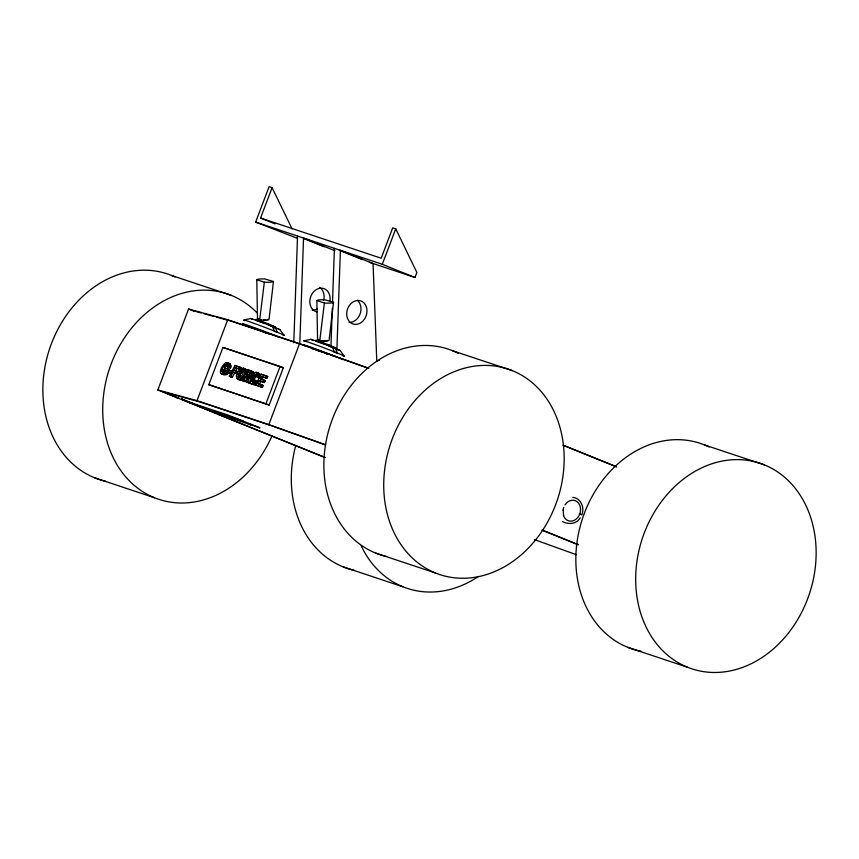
<?xml version="1.0" encoding="UTF-8"?>
<svg xmlns="http://www.w3.org/2000/svg" width="859" height="859" viewBox="0 0 859 859"><rect width="100%" height="100%" fill="white"/><g stroke="black" fill="none" stroke-linecap="round" stroke-linejoin="round"><path stroke-width="1.29" d="M259.976 377.81L258.344 377.144C257.356 360.157 242.41 393.744 256.444 381.106L258.076 381.772L255.198 380.301L253.888 381.804L252.245 381.707C251.59 379.034 253.555 374.953 256.411 374.653L256.959 376.929L259.976 377.81L260.202 374.889L258.344 373.236M238.126 376.339L240.391 371.024L242.098 369.928L243.129 370.369C243.999 373.085 241.776 377.133 238.931 377.477C236.322 375.179 242.485 378.422 238.222 376.747M239.768 376.994L240.928 373.171L243.731 370.583L242.098 369.928M563.182 510.171L563.601 515.518M293.789 342.709L297.547 236.042M299.812 343.364L303.528 238.04L334.978 250.753M330.93 346.993L332.293 308.327M332.487 302.991L334.409 248.326M336.911 348.979L340.4 250.323L373.053 263.53L376.8 361.403M265.163 332.648L265.27 332.272A4.907 0.923 2.9 0 1 264.121 332.326M244.944 371.743C244.815 363.282 234.99 372.194 236.526 377.155C238.63 383.146 245.234 375.415 244.944 371.743L246.576 372.398L246.372 373.354L244.74 372.699M246.576 372.398L246.071 369.445L243.204 368.844M227.377 363.486C230.051 362.444 231.554 365.751 230.566 367.899L228.934 367.233C229.106 352.448 212.216 377.616 225.552 373.644L227.979 369.037L229.611 369.692L227.184 374.299L224.65 374.889L221.643 373.815M230.566 367.899L227.571 367.061L226.819 364.656C223.92 364.527 220.559 370.014 222.964 372.151L224.929 372.001L225.756 370.401L224.07 369.842L225.015 368.049L229.611 369.692M229.203 367.716L229.299 366.814M248.305 382.663L249.776 383.157L250.162 379.098L250.066 377.896L248.434 377.23L248.144 382.491L246.673 382.008L247.167 377.81L245.91 376.532L243.58 380.977L242.217 380.516L247.854 369.778L253.512 372.076L253.437 375.061L251.805 374.406L252.192 372.613L251.451 371.056M222.384 371.764C225.144 373.729 223.544 365.376 227.764 365.247L226.132 364.592M252.707 382.062L254.339 382.717L253.663 381.664L254.071 379.463L256.046 376.145L257.453 375.276L255.81 374.621M259.708 319.773L264.325 282.203L256.787 279.69L257.517 319.043L260.567 319.924A5.884 1.106 2.9 0 0 269.05 319.28L273.463 281.494L264.572 278.907A8.826 1.664 2.9 0 0 257.228 279.465L256.787 279.69M319.773 340.615L324.391 303.034L316.853 300.521L317.583 339.874L320.632 340.765A5.884 1.106 2.9 0 0 329.115 340.11L333.528 302.325L324.638 299.737A8.826 1.664 2.9 0 0 317.293 300.296L316.853 300.521M264.937 332.293L268.416 333.399M325.228 353.478L325.121 352.856M258.591 377.584L258.752 376.693M581.79 514.788C584.861 507.776 580.995 498.145 572.824 497.372M324.219 457.235L157.831 389.954L188.583 309.015L227.742 319.741L299.566 343.664L368.801 368.275M297.193 238.254L255.649 222.084L269.103 186.671L272.099 187.67L292.081 228.881M275.073 223.898L260.567 218.025L272.099 187.67M157.831 389.954L197.001 400.681L227.742 319.741M208.801 384.682L222.953 347.433L280.066 366.471L283.341 367.792L269.189 405.029L208.801 384.682L269.189 405.029M265.925 403.709L280.066 366.471M197.001 400.681L268.824 424.614L299.566 343.664M255.649 222.084L382.287 264.282L395.741 228.87L392.724 227.86L381.192 258.215L260.567 218.025M369.456 262.328L414.951 277.489L416.873 272.432L395.741 228.87M248.434 377.23L250.409 376.586L251.805 374.406M246.758 374.911L248.272 372.033C252.621 371.883 249.464 377.348 246.758 374.911L249.121 375.812M248.391 375.576L249.905 372.688L251.408 373.193M227.356 372.215L228.43 370.186L232.574 371.679L230.942 371.024L229.879 373.053L227.356 372.215L228.988 372.87M229.31 376.221L230.684 376.671L233.079 372.108L234.711 372.763L232.317 377.337L229.31 376.221L234.958 365.483L241.229 367.684L240.284 369.477L235.377 367.727L234.024 370.304L235.656 370.97L237.009 368.393L235.377 367.727M237.224 371.378L236.289 373.171L237.922 373.837L233.079 372.108M242.217 380.516L245.212 381.632L247.542 377.187M262.822 381.847L263.767 380.054L265.399 380.72L264.454 382.513L259.397 380.709L257.818 383.608L263.305 385.551L262.36 387.345L255.553 384.961L261.19 374.223L267.74 376.521L266.795 378.314L261.619 376.478L260.331 378.916L261.963 379.571L263.251 377.133L261.619 376.478M266.107 375.866L265.163 377.659L266.795 378.314M239.597 367.029L238.652 368.822L240.284 369.477M255.553 384.961L260.728 386.69L261.673 384.896M257.818 383.608L259.45 384.274L261.029 381.364L264.454 382.513M256.186 381.868L256.841 380.966M236.977 378.551L239.682 380.011L241.347 380L244.235 377.649L242.603 376.994M580.276 517.805C576.636 524.173 568.497 524.806 562.516 521.574M250.066 377.896L252.041 377.251L250.409 376.586M252.245 383.415L254.06 384.735L256.358 383.823L254.726 383.168M273.463 281.494L273.022 281.72A8.826 1.664 2.9 0 1 265.678 282.278L264.325 282.203M333.528 302.325L333.088 302.551A8.826 1.664 2.9 0 1 325.744 303.12L324.391 303.034M243.784 320.053L250.871 318.464L265.388 323.714M303.85 340.883L310.937 339.305L318.807 341.925L332.519 347.133L334.376 351.889M325.013 353.135L325.336 353.103A4.907 0.923 2.9 0 1 324.187 353.156M275.299 327.87L266.966 324.315M279.819 329.609L284.114 335.364M314.48 349.065L316.821 349.796M344.18 356.195L340.078 350.44L337.243 349.656M227.571 367.061L228.934 367.233M256.959 376.929L258.344 377.144M315.457 341.044L323.875 343.954M193.565 310.851L201.167 312.934M203.701 313.632L213.848 316.402M216.382 317.1L231.586 321.266L302.593 344.921L367.695 368.06M255.767 320.3L263.81 323.124M272.958 326.216L273.871 326.441L269.393 324.487M274.311 327.601L274.923 327.784M278.38 329.212L279.272 329.48M334.656 347.702L335.772 347.97L330.565 345.769M332.336 346.832L333.936 347.272L331.542 346.166M269.211 334.065L270.81 334.505L269.254 333.743M183.923 400.294L181.636 398.952L185.265 400.423M452.532 350.719L512.383 370.659A108.277 88.005 -71.6 0 1 525.44 551.016A108.277 88.005 -71.6 0 1 384.037 493.839A108.277 88.005 -71.6 0 1 512.383 370.659M704.498 444.93L764.349 464.869A108.277 88.005 -71.6 0 1 777.406 645.227A108.277 88.005 -71.6 0 1 635.993 588.05A108.277 88.005 -71.6 0 1 764.349 464.869M171.521 275.449L231.372 295.399M274.311 331.048L272.453 326.302L269.823 325.432L280.013 329.609M329.888 346.263L332.519 347.133M340.078 350.44L331.37 346.864L335.01 348.41M274.912 331.467L277.264 332.25L275.406 327.504M333.807 351.9L337.329 353.081L335.472 348.335M311.785 348.593L313.954 349.312M322.63 352.201L317.744 350.579L320.042 351.492M325.207 352.92L328.589 354.187M330.973 354.982L333.356 355.776M283.341 367.792L222.953 347.433M241.229 367.684L234.958 365.483M267.74 376.521L261.19 374.223M260.331 378.916L265.399 380.72M234.024 370.304L237.793 371.679M259.45 384.274L263.305 385.551M230.953 376.886L232.317 377.337M176.632 397.556L179.144 398.393L162.823 391.79L200.834 402.205L271.841 425.86L325.679 444.994M186.918 401.282L189.914 402.28M217.456 414.07L325.497 457.579M375.662 553.078L435.524 573.017M627.628 647.289L687.479 667.228M94.651 477.808L154.502 497.758M343.095 566.843L402.946 586.783M259.815 320.901L257.475 320.171L258.924 320.933M319.881 341.742L317.443 341.012L318.324 341.474M271.433 325.711L272.271 326.001M272.722 326.248L275.707 327.139L271.584 325.293M333.818 347.433L330.511 346.198M320.869 342.086L315.607 340.314L316.091 340.604M260.803 321.255L255.542 319.484L256.616 320.042M268.362 333.775L265.077 332.594M268.824 424.614L325.464 444.747M534.513 539.645L576.282 554.667M319.795 341.624L324.434 343.385M259.729 320.794L263.101 322.082M330.232 346.166L331.585 346.649M317.809 350.15L322.662 351.932M326.334 353.865L327.451 354.262M321.148 342.107L328.847 345.017M328.202 345.361L329.405 345.801M261.082 321.277L264.368 322.554M268.137 324.53L269.339 324.97M264.089 322.383L265.656 323.038M262.521 331.638L263.81 332.122M265.667 322.984L267.246 323.585M265.41 323.564L272.453 326.302M327.011 344.362L330.307 345.586M327.032 345.146L330.028 346.317M266.945 323.532L268.781 324.176M265.141 332.089L254.307 328.235L258.784 330.189M259.976 330.651L261.233 331.144M268.201 324.026L270.241 324.756M205.881 408.744L202.048 407.349L202.767 407.703M203.315 407.928L207.234 409.335L206.439 408.97M191.954 403.107L227.807 414.951L257.335 426.783C268.674 431.401 240.123 420.491 252.492 425.463L213.526 412.191L214.546 412.664M185.963 401.11L189.979 402.581L188.959 402.109M329.469 345.329L331.649 346.123M382.287 264.282L414.951 277.489M339.251 250.28L362.23 259.579M303.592 238.491L324.154 246.801M562.978 445.069L616.375 466.662M563.44 445.434L616.676 466.963M188.583 309.015L194.789 311.527M256.712 372.57L259.321 373.568M256.197 372.581L257.829 373.246M258.076 373.246L259.708 373.901M258.376 373.686L260.009 374.341M255.66 372.699L257.292 373.364M247.854 369.778L253.083 371.711M251.88 371.421L253.512 372.076M243.451 368.092L245.642 369.037M258.57 374.234L260.202 374.889M244.439 368.79L246.071 369.445M252.117 371.915L253.749 372.581M258.666 374.857L260.298 375.523M244.751 369.349L246.383 370.014M252.192 372.613L253.824 373.268M226.926 362.659L229.664 363.679M228.462 363.357L230.094 364.012M244.944 370.046L246.576 370.712M258.656 375.555L260.288 376.221M226.347 362.681L227.979 363.336M228.784 363.786L230.416 364.441M252.095 373.45L253.727 374.116M229.009 364.302L230.642 364.957M248.272 372.033L249.905 372.688M255.144 374.889L256.777 375.544M245.008 370.863L246.64 371.517M258.548 376.317L260.18 376.983M229.138 364.914L230.77 365.569M241.551 370.079L243.183 370.734M254.414 375.48L256.046 376.145M226.819 364.656L228.451 365.311M229.16 365.601L230.792 366.256M240.982 370.444L242.614 371.099M251.515 375.072L253.147 375.737M225.38 364.828L227.012 365.494M229.095 366.374L230.727 367.04M240.391 371.024L242.023 371.679M253.663 376.435L255.295 377.101M251.182 375.662L252.814 376.328L250.817 376.167M224.607 365.408L226.239 366.063M239.811 371.732L241.443 372.398M252.975 377.595L254.608 378.261M239.296 372.516L240.928 373.171M223.834 366.342L225.466 366.997M249.958 376.918L251.59 377.573M259.397 380.709L261.029 381.364M249.486 377.133L251.118 377.788M248.981 377.23L250.613 377.896M252.439 378.808L254.071 379.463M238.834 373.354L240.466 374.019M225.015 368.049L226.647 368.704M245.91 376.532L248.101 377.369M238.448 374.266L240.08 374.921M252.084 380.032L253.716 380.687M255.885 381.922L257.517 382.588L256.938 383.264L255.306 382.609M252.02 380.548L253.652 381.213M238.147 375.362L239.779 376.017M224.07 369.842L225.702 370.508M252.031 381.009L253.663 381.664M242.045 377.681L243.677 378.347M252.245 381.707L254.898 382.738M229.879 373.053L231.511 373.708M222.148 370.143L223.78 370.809M241.465 378.261L243.097 378.926M222.084 370.659L223.716 371.324M254.146 383.597L255.778 384.252M222.105 371.099L223.737 371.764M240.885 378.733L242.517 379.399M253.555 383.887L255.187 384.553M260.728 386.69L262.36 387.345M222.202 371.475L223.834 372.13M252.986 384.048L254.618 384.714M240.295 379.098L241.937 379.753M251.333 383.694L254.06 384.735M246.673 382.008L249.776 383.157M225.552 373.644L227.184 374.299M236.762 378.121L238.394 378.787M239.715 379.345L241.347 380M243.58 380.977L245.212 381.632M239.146 379.463L240.778 380.129M224.768 373.976L226.4 374.642M237.267 378.894L240.219 380.129M221.203 373.472L223.834 374.728M542.169 530.035L578.171 544.585M542.136 530.196L578.139 544.756M200.92 406.522L204.549 407.993M209.392 409.947L213.021 411.407M187.681 401.4L193.726 403.848M196.142 404.825L208.243 409.711M211.872 411.182L214.224 411.901M181.721 399.188L214.385 412.395M181.84 399.381L216.586 413.49L214.492 412.588M327.504 353.833L328.482 354.23M579.75 513.983L581.629 514.756M318.528 341.667L316.681 340.873M257.442 320.407L258.462 320.837M316.767 350.182L314.77 349.302M312.311 340.132L313.503 340.647M252.245 319.29L250.678 318.474M311.441 339.724L310.743 339.305M255.198 380.301L256.444 381.106M317.583 339.874L317.379 339.681A5.884 1.106 2.9 0 1 317.98 339.144M257.517 319.043L257.313 318.839A5.884 1.106 2.9 0 1 257.915 318.313M222.835 374.127L222.298 373.16M319.473 287.336A12.176 9.9 -71.6 0 1 323.66 300.339M317.422 308.811A12.176 9.9 -71.6 0 1 314.834 309.852L313.503 310.078A12.176 9.9 -71.6 0 1 312.193 310.099M357.408 300.382A12.176 9.9 -71.6 0 1 360.522 312.612A12.176 9.9 -71.6 0 1 351.696 322.136L350.375 322.361A12.176 9.9 -71.6 0 1 349.055 322.372M329.963 300.768A12.176 9.9 -71.6 0 0 320.45 288.194L319.129 288.42A12.176 9.9 -71.6 0 0 309.884 300.274A12.176 9.9 -71.6 0 0 316.885 311.903M283.105 335.193A21.572 0.644 20.8 0 0 278.273 332.658L273.183 330.597A21.572 0.644 20.8 0 0 250.914 322.243A21.572 0.644 20.8 0 0 244.74 320.622M253.33 328.471A21.572 0.644 20.8 0 1 247.285 325.121A21.572 0.644 20.8 0 1 278.928 337.179M268.062 319.237A4.907 0.923 2.9 0 1 267.568 319.688M265.893 319.967A4.907 0.923 2.9 0 1 263.488 319.999M261.007 319.784A4.907 0.923 2.9 0 1 258.538 319.129M343.171 356.023A21.572 0.644 20.8 0 0 338.339 353.489L333.249 351.428A21.572 0.644 20.8 0 0 310.99 343.074A21.572 0.644 20.8 0 0 304.816 341.463M304.623 345.672A21.572 0.644 20.8 0 1 310.84 347.176A21.572 0.644 20.8 0 1 336.943 357.151M338.994 358.01A21.572 0.644 20.8 0 1 340.636 358.729M341.828 359.287A21.572 0.644 20.8 0 1 342.558 359.663M318.957 351.417A4.907 0.923 2.9 0 1 319.913 351.299M327.633 340.518A4.907 0.923 2.9 0 1 321.073 340.615M320.01 340.432A4.907 0.923 2.9 0 1 318.356 339.713M386.647 556.525A108.277 88.005 -71.6 0 1 331.381 421.844A108.277 88.005 -71.6 0 1 458.362 353.382M641.125 651.251A108.277 88.005 -71.6 0 1 582.574 518.288A108.277 88.005 -71.6 0 1 709.18 447.013M272.153 435.545A108.277 88.005 -71.6 0 1 142.283 491.391A108.277 88.005 -71.6 0 1 123.492 339.326A108.277 88.005 -71.6 0 1 256.981 312.794M105.636 481.255A108.277 88.005 -71.6 0 1 49.843 348.067A108.277 88.005 -71.6 0 1 175.043 276.985M478.506 576.421A108.277 88.005 -71.6 0 1 361.188 545.776M354.08 570.29A108.277 88.005 -71.6 0 1 295.571 446.143M376.618 360.941A108.277 88.005 -71.6 0 1 379.238 360.436M564.954 504.952A10.619 8.644 -73.2 0 1 578.483 503.073A10.619 8.644 -73.2 0 1 576.174 519.094A10.619 8.644 -73.2 0 1 563.45 515.4M563.042 510.096A10.619 8.644 -73.2 0 1 563.729 507.411M357.312 300.478L355.991 300.704A12.176 9.9 -71.6 0 0 346.682 314.115A12.176 9.9 -71.6 0 0 356.356 324.348L357.688 324.133A12.176 9.9 -71.6 0 0 366.986 310.711A12.176 9.9 -71.6 0 0 357.312 300.478M208.136 409.367L213.204 411.332L208.136 409.367M214.267 411.407L219.335 413.372L214.267 411.407M220.248 413.404L225.316 415.369L220.248 413.404M226.228 415.402L231.296 417.367L226.228 415.402M232.22 417.399L237.288 419.364L232.22 417.399M238.201 419.385L243.269 421.35L238.201 419.385"/></g></svg>
